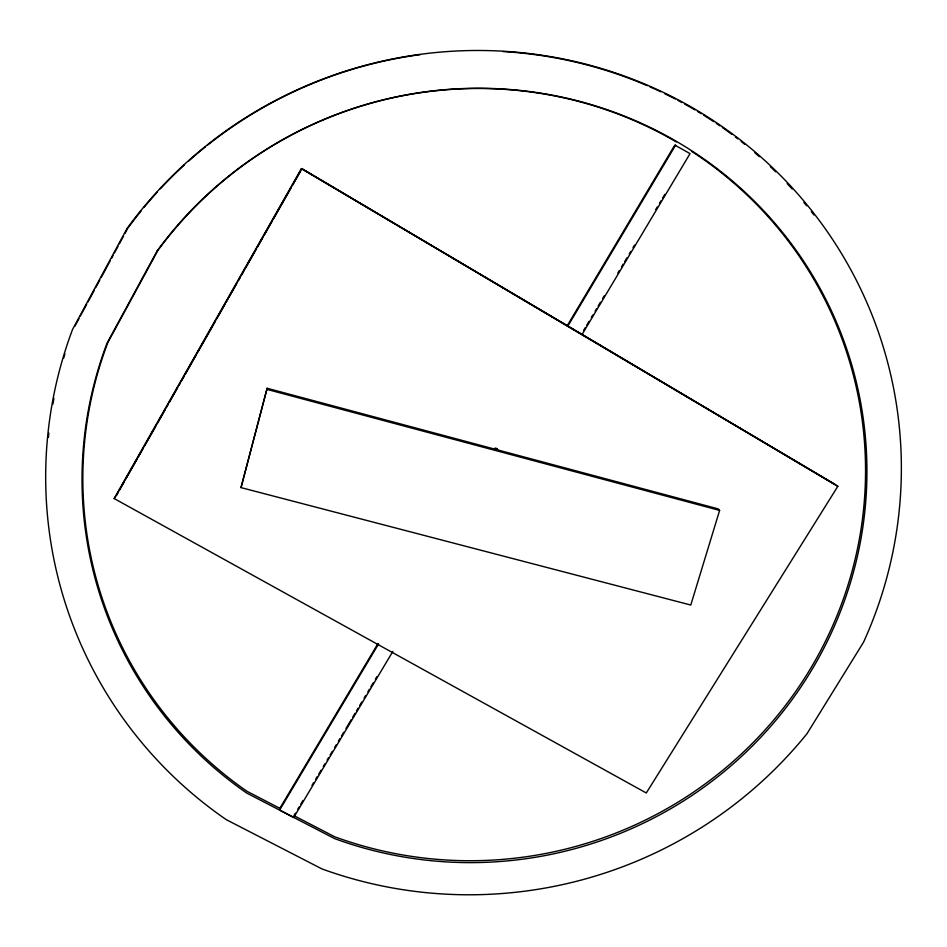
<?xml version="1.0" encoding="UTF-8"?>
<svg xmlns="http://www.w3.org/2000/svg" width="947" height="947" viewBox="0 0 947 947"><rect width="100%" height="100%" fill="white"/><g stroke="black" fill="none" stroke-linecap="round" stroke-linejoin="round"><path stroke-width="1.42" d="M392.839 651.441L293.688 817.521L279.661 810.028L279.898 808.253L377.865 643.735M241.012 487.61L267.137 388.27L718.027 508.847L719.613 510.409L690.777 605.038L241.012 487.61L267.137 388.27M74.837 326.301L79.003 318.594M80.388 316.026L86.627 304.461M88.024 301.892L94.262 290.327M95.647 287.758L99.814 280.052M101.211 277.471L110.302 260.638M111.699 258.046L113.095 255.465M114.492 252.873L117.996 246.398M119.393 243.805L123.584 236.04M124.98 233.447L127.087 229.565M581.991 334.362L837.846 486.296L646.292 792.982L114.149 498.536L301.406 168.602L580.262 333.344M116.457 495.174L156.598 424.445M158.054 421.877L236.146 284.289M237.614 281.721L301.833 168.566L835.005 484.343M116.445 495.506L117.901 492.949M119.358 490.38L124.448 481.419M125.892 478.862L136.806 459.65M138.25 457.081L143.34 448.12M144.796 445.563L155.699 426.351M157.155 423.783L165.157 409.696M166.613 407.139L168.057 404.57M169.513 402.013L177.515 387.927M178.971 385.358L180.415 382.801M181.871 380.244L184.049 376.397M185.505 373.84L196.42 354.628M197.864 352.059L215.336 321.293M216.792 318.725L224.806 304.614M226.262 302.046L227.718 299.477M229.174 296.908L237.188 282.786M238.644 280.229L240.1 277.66M241.556 275.092L243.746 271.233M245.202 268.676L256.128 249.416M257.584 246.847L262.686 237.863M264.142 235.294L272.156 221.184M273.612 218.615L291.096 187.814M292.564 185.245L300.578 171.123M279.661 810.028L378.646 643.806M675.684 145.021L567.845 326.111L567.277 325.65L674.797 145.08L690.055 153.615L582.05 334.528M293.89 815.722L295.405 813.201M297.666 809.401L299.181 806.88M300.684 804.346L302.945 800.558M312.013 785.383L313.516 782.849M315.777 779.061L317.292 776.528M318.808 773.995L321.069 770.207M323.329 766.419L324.845 763.886M327.106 760.098L328.621 757.564M330.124 755.031L332.385 751.243M334.658 747.443L336.161 744.922M338.422 741.122L339.937 738.601M341.453 736.068L343.714 732.28M345.975 728.48L351.254 719.625M352.769 717.104L355.03 713.304M356.546 710.783L358.049 708.249M359.564 705.716L361.825 701.928M364.086 698.14L365.601 695.607M367.862 691.807L369.377 689.286M370.881 686.753L373.154 682.965M375.414 679.165L376.918 676.643M583.719 330.231L585.234 327.686M586.749 325.152L589.022 321.341M591.307 317.529L592.822 314.984M595.095 311.172L596.61 308.639M598.125 306.094L600.398 302.282M602.671 298.471L604.198 295.926M617.846 273.067L619.362 270.522M621.634 266.711L623.15 264.166M624.665 261.632L626.95 257.821M629.222 254.009L630.738 251.464M633.01 247.652L634.526 245.119M655.762 209.547L657.277 207.002M659.55 203.191L661.077 200.646M662.592 198.112L664.865 194.301M114.149 498.536L115.723 496.453M266.663 389.312L719.613 510.409M280.478 808.667L247.049 791.337A392.034 385.429 -18.8 0 1 107.863 342.483L157.806 250.576A392.034 385.429 -18.8 0 1 676.336 141.932M294.647 816.006L334.682 836.769A392.034 385.429 -18.8 0 0 821.949 648.139A392.034 385.429 -18.8 0 0 691.428 151.224M301.406 168.602L837.846 486.296M48.404 437.419A427.381 420.255 -18.8 0 1 48.83 433.099M52.866 404.168A427.381 420.255 -18.8 0 1 53.92 398.379M63.638 358.167A427.381 420.255 -18.8 0 1 64.917 353.929M127.786 228.263A427.381 420.255 -18.8 0 1 141.067 210.98M143.849 207.582A427.381 420.255 -18.8 0 1 157.344 192.052M160.339 188.796A427.381 420.255 -18.8 0 1 184.428 164.885M188.796 160.931A427.381 420.255 -18.8 0 1 205.558 146.714M207.843 144.891A427.381 420.255 -18.8 0 1 420.29 54.63M502.845 51.552A427.381 420.255 -18.8 0 1 647.239 85.68M649.938 86.852A427.381 420.255 -18.8 0 1 660.71 91.752M664.723 93.682A427.381 420.255 -18.8 0 1 675.353 99.021M677.993 100.406A427.381 420.255 -18.8 0 1 681.923 102.525M684.539 103.957A427.381 420.255 -18.8 0 1 694.897 109.864M697.454 111.379A427.381 420.255 -18.8 0 1 701.277 113.699M703.799 115.274A427.381 420.255 -18.8 0 1 713.801 121.701M716.263 123.347A427.381 420.255 -18.8 0 1 719.933 125.844M722.36 127.537A427.381 420.255 -18.8 0 1 731.924 134.427M735.452 137.066A427.381 420.255 -18.8 0 1 737.772 138.842M741.229 141.541A427.381 420.255 -18.8 0 1 744.65 144.252M754.889 152.751A427.381 420.255 -18.8 0 1 759.364 156.646M770.337 166.672A427.381 420.255 -18.8 0 1 775.688 171.833M787.146 183.54A427.381 420.255 -18.8 0 1 792.201 188.998M803.873 202.409A427.381 420.255 -18.8 0 1 806.69 205.83M811.295 211.572A427.381 420.255 -18.8 0 1 813.994 215.04M127.076 228.452L72.588 329.355A428.589 421.403 -18.8 0 0 226.262 819.652L321.968 868.932A428.589 421.403 -18.8 0 0 807.033 733.641L863.534 642.22A428.589 421.403 -18.8 0 0 688.114 105.259A428.589 421.403 -18.8 0 0 127.076 228.452M157.19 250.837L107.118 343.003A393.135 386.483 -18.8 0 0 246.717 793.065L334.587 838.604A393.135 386.483 -18.8 0 0 827.394 641.166A393.135 386.483 -18.8 0 0 676.584 141.494A393.135 386.483 -18.8 0 0 157.19 250.837M497.092 448.606L495.068 448.073L495.66 449.375L497.684 449.92L497.092 448.606"/></g></svg>
